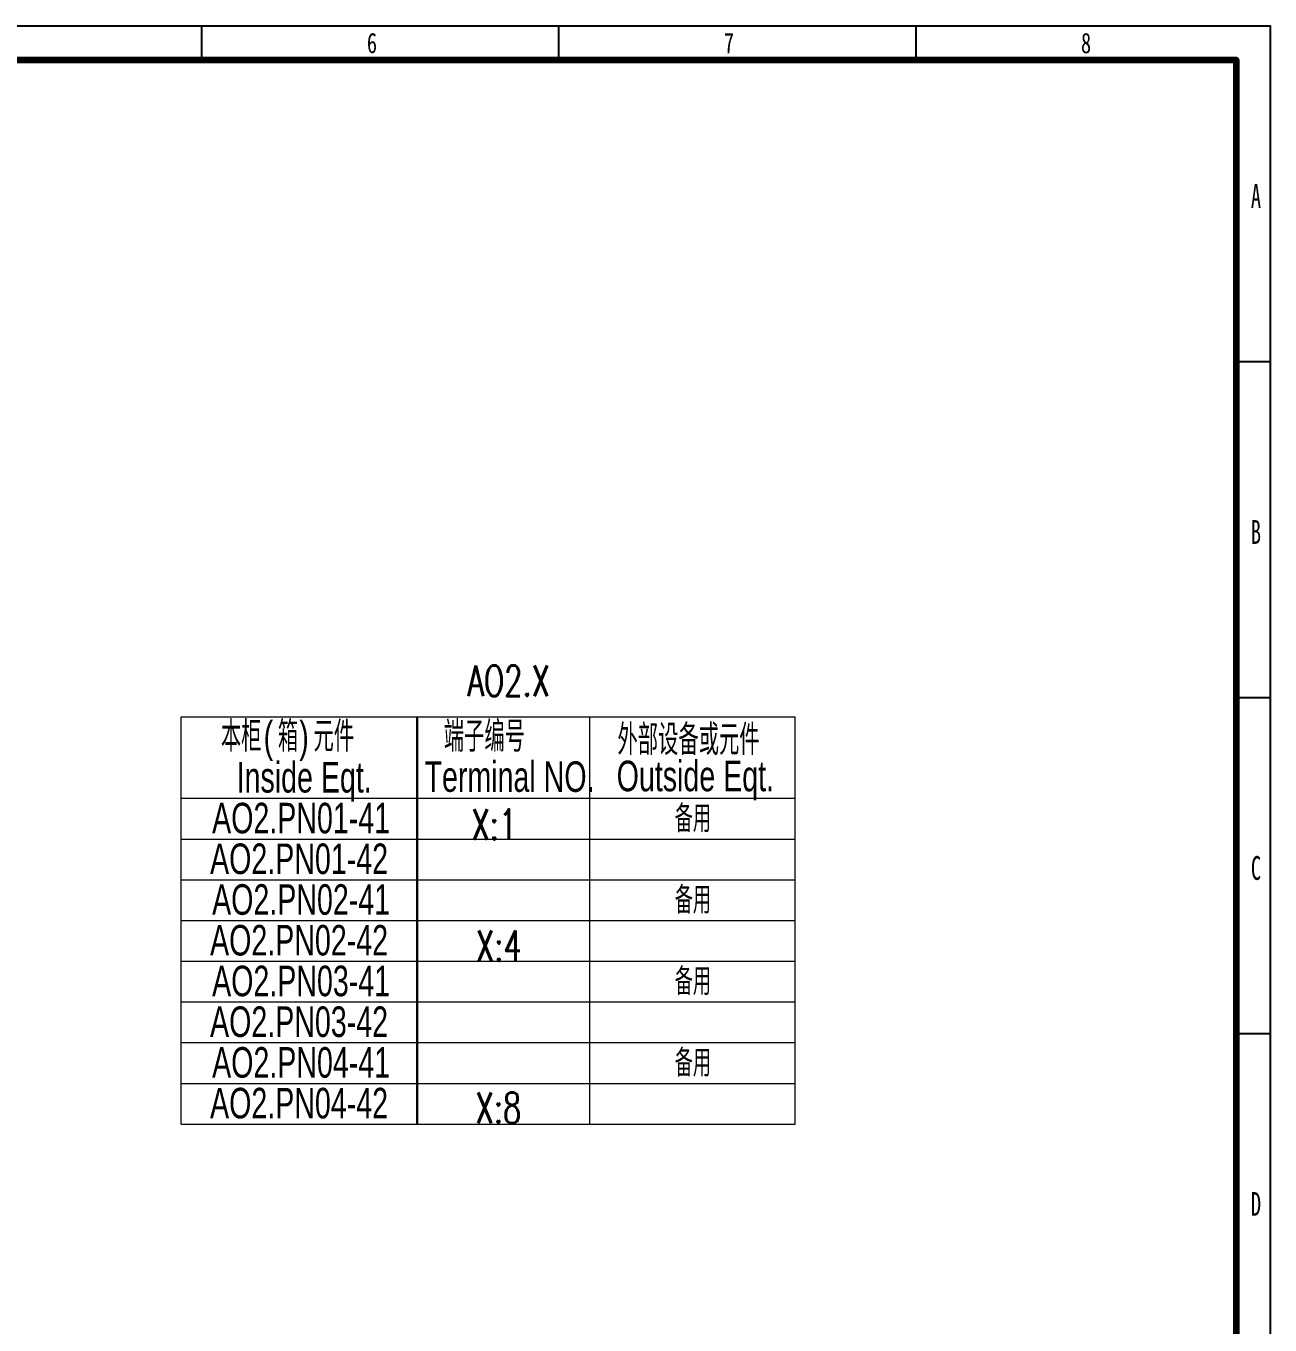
# Model space of a CAD drawing. Header units: millimetres. Extents: x -705761 to 1364679, y -410401 to 446404.
# Drawn here: x 37171 to 55499, y -104622 to -85483 of the extents above; entities that cross this region are included whole.
import ezdxf
from ezdxf.enums import TextEntityAlignment as Align

# ---------------------------------------------------------------- set-up
doc = ezdxf.new("R2010")
doc.units = ezdxf.units.MM
doc.layers.add('TK', color=7, linetype='Continuous')
doc.layers.add('模板-签名-公用', color=3, linetype='Continuous')
doc.layers.add('图框', color=7, linetype='Continuous', lineweight=13)
doc.layers.add('层 63', color=7, linetype='Continuous', lineweight=18)
doc.styles.add('bsee', font='BSDI_XW.shx', dxfattribs={"width": 0.8, "bigfont": 'BSDI_HZ.shx'})
doc.styles.add('Style-仿宋_GB2312', font='')
doc.styles.add('宋体', font='', dxfattribs={"width": 0.7, "height": 2.5})
doc.styles.add('宋体_1', font='', dxfattribs={"width": 0.7, "height": 2.386364})
doc.styles.get('Style-仿宋_GB2312').set_extended_font_data('仿宋_GB2312')
doc.styles.get('宋体').set_extended_font_data('SimSun')
doc.styles.get('宋体_1').set_extended_font_data('SimSun')

# ---------------------------------------------------------------- blocks, each defined once
blk = doc.blocks.new('BSIET_通用图框_A3_1')
at = {"layer": '图框', "color": 7, "linetype": 'Continuous', "lineweight": 25}
for p, q in [((-157.4, 297), (-157.4, 292)), ((-104.8, 297), (-104.8, 292)), ((-52.2, 297), (-52.2, 292)), ((0, 247.5), (-5, 247.5)), ((0, 198), (-5, 198)), ((0, 148.5), (-5, 148.5))]:
    blk.add_line(p, q, dxfattribs=at)
at = {"layer": '图框', "lineweight": 25}
blk.add_lwpolyline([(-420, 297), (0, 297), (0, 0), (-420, 0)], close=True, dxfattribs=at)
at = {"layer": '图框', "lineweight": 100}
blk.add_lwpolyline([(-395, 292), (-5, 292), (-5, 5), (-395, 5)], close=True, dxfattribs=at)
at = {"layer": 'TK', "style": '宋体_1', "width": 0.7, "flags": 3}
for tag, p in [('LZCO_NGZBS-W50-H30-D10_T7', (-43.87, 279.75)), ('LZCO_NJN-W50-H30-D10_T7', (-42.73, 248.65))]:
    blk.add_attdef(tag, text='', height=3, dxfattribs=at).set_placement(p, align=Align.MIDDLE_CENTER)
at = {"layer": 'TK', "style": '宋体', "width": 0.7, "flags": 3}
for tag, p in [('LZHQ_N会签6_T6_H6', (-407.25, 57.08)), ('LZHQ_N会签5_T6_H6', (-407.25, 49.08)), ('LZHQ_N会签4_T6_H6', (-407.25, 41.08)), ('LZHQ_N会签3_T6_H6', (-407.25, 33.08)), ('LZHQ_N会签2_T6_H6', (-407.25, 25.08)), ('LZHQ_N会签1_T6_H6', (-407.25, 17.08))]:
    blk.add_attdef(tag, text='', height=2.5, dxfattribs=at).set_placement(p, align=Align.MIDDLE)
at = {"layer": '图框', "color": 7, "linetype": 'Continuous', "lineweight": 25, "style": 'Style-仿宋_GB2312'}
for s, height, width, p in [('6', 3, 0.733334, (-132.3, 294.49)), ('7', 3, 0.733334, (-79.7, 294.49)), ('8', 3, 0.733334, (-27.1, 294.49)), ('A', 3.5, 0.628572, (-2.07, 271.95)), ('B', 3.5, 0.628572, (-2.07, 222.45)), ('C', 3.5, 0.628572, (-2.07, 172.95)), ('D', 3.5, 0.628572, (-2.07, 123.45))]:
    blk.add_text(s, height=height, dxfattribs=dict(at, width=width)).set_placement(p, align=Align.MIDDLE_CENTER)
at = {"layer": '模板-签名-公用', "style": '宋体', "width": 0.7}
blk.add_attdef('LZTQINS', text='', height=2, dxfattribs=at).set_placement((-5, 5), align=Align.MIDDLE)
at = {"layer": '模板-签名-公用', "style": '宋体', "width": 0.7, "flags": 3}
blk.add_attdef('LZFRAME', (-40.91, 2.06), '', height=3, dxfattribs=at)

msp = doc.modelspace()

# ---------------------------------------------------------------- linework, layer by layer
at = {"layer": '层 63', "color": 7, "linetype": 'Continuous', "lineweight": 13, "ltscale": 10}
for p, q in [((39458.96, -101661.33), (39458.96, -95661.33)), ((39458.96, -95661.33), (48501.73, -95661.33)), ((45475.91, -101661.33), (45475.91, -95661.33)), ((48501.73, -101661.33), (48501.73, -95661.33)), ((39458.96, -96861.33), (48501.73, -96861.33)), ((39458.96, -97461.33), (48501.73, -97461.33)), ((39458.96, -98061.33), (48501.73, -98061.33)), ((39458.96, -98661.33), (48501.73, -98661.33)), ((39458.96, -99261.33), (48501.73, -99261.33)), ((39458.96, -99861.33), (48501.73, -99861.33)), ((39458.96, -100461.33), (48501.73, -100461.33)), ((39458.96, -101061.33), (48501.73, -101061.33)), ((39458.96, -101661.33), (48501.73, -101661.33))]:
    msp.add_line(p, q, dxfattribs=at)
at = {"layer": '层 63', "color": 7, "linetype": 'Continuous', "lineweight": 30}
msp.add_line((42936.64, -101661.33), (42936.64, -95661.33), dxfattribs=at)

# ---------------------------------------------------------------- block references
at = {"layer": '图框', "color": 1, "lineweight": 15, "xscale": 100, "yscale": 100, "zscale": 100}
msp.add_blockref('BSIET_通用图框_A3_1', (55498.62, -115183.02), dxfattribs=at)

# ---------------------------------------------------------------- texts
at = {"layer": '层 63', "color": 7, "linetype": 'Continuous', "lineweight": 30, "style": 'bsee', "width": 0.7}
for s, height, p in [('本柜', 450, (40042.43, -96176.62)), ('箱', 450, (40882.43, -96176.62)), ('元件', 450, (41407.43, -96176.62)), ('端子编号', 450, (43326.97, -96176.62)), ('(', 450, (40672.43, -96176.62)), (')', 450, (41197.43, -96176.62)), ('外部设备或元件', 450, (45885.08, -96224.93)), ('Inside Eqt.', 450, (40274.83, -96776.62)), ('Terminal NO.', 450, (43042.85, -96766.81)), ('Outside Eqt.', 450, (45873.58, -96757.71)), ('AO2.PN01-41', 450, (39913.57, -97377.68)), ('备用', 400, (46729.76, -97361.33)), ('AO2.PN01-42', 450, (39883.28, -97977.68)), ('AO2.PN02-41', 450, (39913.57, -98577.68)), ('备用', 400, (46729.76, -98561.33)), ('AO2.PN02-42', 450, (39883.28, -99177.68)), ('AO2.PN03-41', 450, (39913.57, -99777.68)), ('备用', 400, (46729.76, -99761.33)), ('AO2.PN03-42', 450, (39883.28, -100377.68)), ('AO2.PN04-41', 450, (39913.57, -100977.68)), ('备用', 400, (46729.76, -100961.33)), ('AO2.PN04-42', 450, (39883.28, -101577.68))]:
    msp.add_text(s, height=height, dxfattribs=at).set_placement(p)
at = {"layer": '层 63', "color": 7, "linetype": 'Continuous', "lineweight": 30, "char_height": 450, "attachment_point": 5, "line_spacing_factor": 0.6, "style": 'bsee'}
for s, insert in [('{\\Fsimplex|c134;\\W0.7;AO2.X}', (44283.08, -95129.62)), ('\\Fsimplex;\\H1x;\\W0.7;X:1', (44071.2, -97247.22)), ('\\Fsimplex;\\H1x;\\W0.7;X:4', (44137.86, -99034.42)), ('\\Fsimplex;\\H1x;\\W0.7;X:8', (44131.2, -101421.82))]:
    msp.add_mtext(s, dxfattribs=dict(at, insert=insert))

doc.saveas('drawing.dxf')
